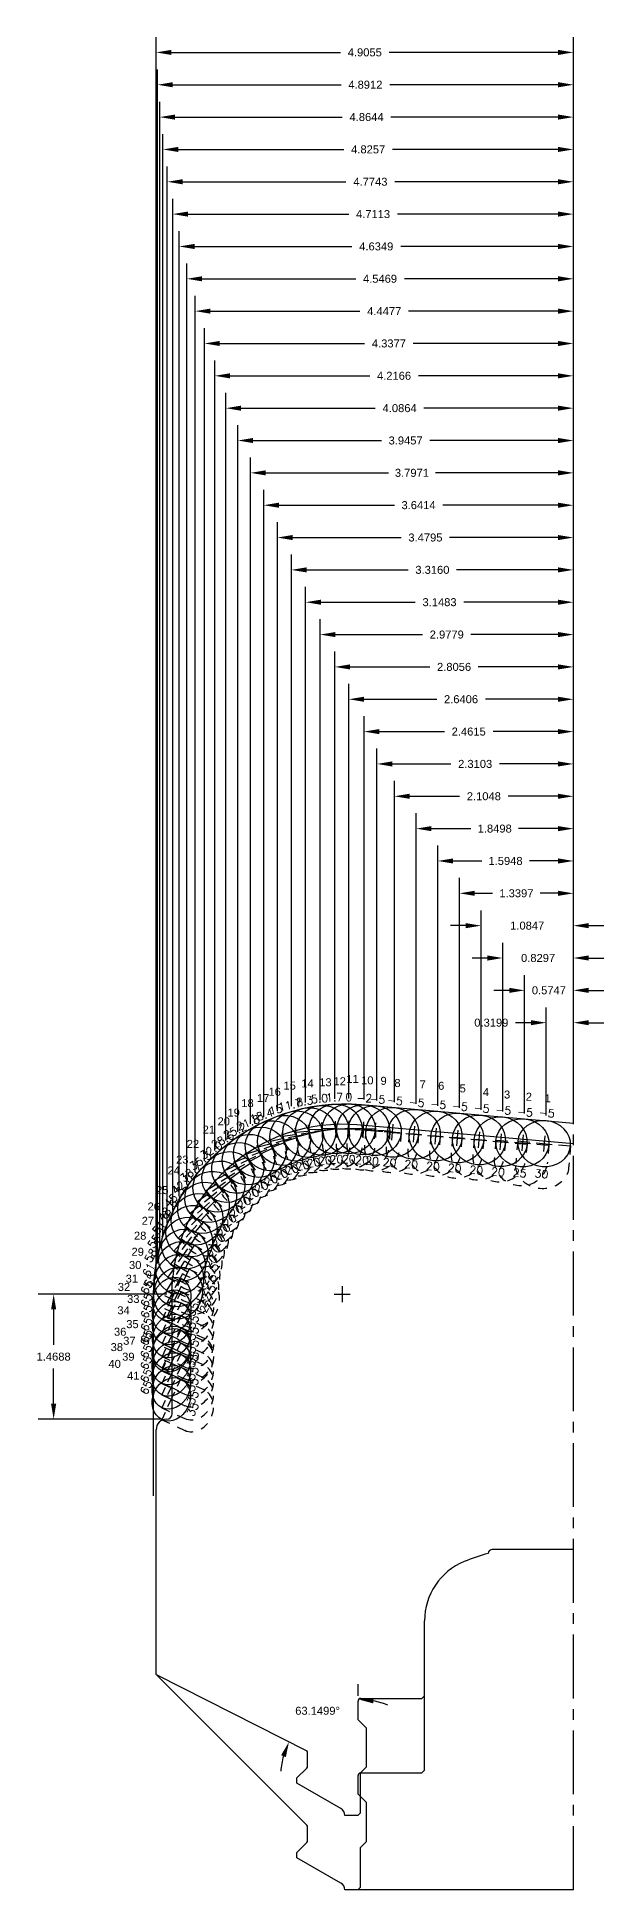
# Model space of a CAD drawing. Header units: inches. Extents: x 113.3 to 164.8, y -27 to 25.4.
# Drawn here: x 113.45 to 120.12, y 3.67 to 25.44 of the extents above; entities that cross this region are included whole.
import ezdxf
from ezdxf.enums import TextEntityAlignment as Align

# ---------------------------------------------------------------- set-up
doc = ezdxf.new("R2010")
doc.units = ezdxf.units.IN
doc.header["$MEASUREMENT"] = 0
doc.header["$PDMODE"] = 35
doc.linetypes.add('CENTER2', pattern=[1.125, 0.75, -0.125, 0.125, -0.125])
doc.linetypes.add('HIDDEN2', pattern=[0.1875, 0.125, -0.0625])
doc.layers.get('Defpoints').update_dxf_attribs({"color": 10})
for name, color, linetype, true_color in [('Blade_1', 30, 'Continuous', 0xff7f00), ('Blade_2', 7, 'Continuous', 0xcccc00), ('Blade_3', 7, 'Continuous', 0x00cc00), ('Blade_4', 7, 'Continuous', 0x00cccc), ('Blade_5', 7, 'Continuous', 0x0066cc)]:
    doc.layers.add(name, color=color, linetype=linetype, true_color=true_color)
doc.layers.add('CLine', color=5, linetype='CENTER2')
doc.styles.add('RomanS', font='romans')
doc.styles.get("Standard").update_dxf_attribs({"font": 'arial.ttf'})
doc.dimstyles.get("Standard").update_dxf_attribs({"dimtxt": 0.09375, "dimasz": 0.18, "dimexe": 0.18, "dimexo": 0.0625, "dimgap": 0.09, "dimtad": 0, "dimtih": 1, "dimtoh": 1, "dimdec": 4, "dimzin": 0, "dimdsep": 46, "dimtxsty": 'Standard', "dimcen": 0.09, "dimadec": 4, "dimazin": 0, "dimtfac": 1, "dimtdec": 4, "dimtofl": 0, "dimtmove": 0, "dimatfit": 3, "dimfxl": 1, "dimtolj": 1, "dimtzin": 0, "dimarcsym": 0})

# ---------------------------------------------------------------- blocks, each defined once
blk = doc.blocks.new('CMark')
at = {"layer": 'CLine'}
for p, q in [((-0.094, 0), (0.094, 0)), ((0, 0.094), (0, -0.094))]:
    blk.add_line(p, q, dxfattribs=at)
blk = doc.blocks.new('1613@20')
for p, q in [((-0.17, 0), (-0.312, 0)), ((0.171, 0), (0.312, 0))]:
    blk.add_line(p, q)
at = {"color": 8, "linetype": 'HIDDEN2', "ltscale": 0.5}
blk.add_line((-0.312, 0), (-0.312, -0.178), dxfattribs=at)
at = {"color": 8, "linetype": 'HIDDEN2', "ltscale": 0.5, "flags": 128}
blk.add_lwpolyline([(0.312, 0), (0.312, -0.178)], dxfattribs=at)
blk.add_ellipse((0, 0), major_axis=(-0.312, 0), ratio=0.939693, start_param=-3.141592653589793, end_param=3.141592653589793)
at = {"color": 8, "linetype": 'HIDDEN2', "ltscale": 0.5}
blk.add_ellipse((0, -0.178), major_axis=(-0.312, 0), ratio=0.939693, start_param=0, end_param=3.141593, dxfattribs=at)
blk.add_blockref('CMark', (0, 0))
at = {"style": 'RomanS'}
blk.add_text('20', height=0.094, dxfattribs=at).set_placement((0, -0.356), align=Align.MIDDLE_CENTER)
blk.add_attdef('ANG', text='', height=0.094, dxfattribs=at).set_placement((0, 0.298), align=Align.BOTTOM_CENTER)
blk = doc.blocks.new('1613@30')
for p, q in [((-0.17, 0), (-0.312, 0)), ((0.171, 0), (0.312, 0))]:
    blk.add_line(p, q)
at = {"color": 8, "linetype": 'HIDDEN2', "ltscale": 0.5}
blk.add_line((-0.312, 0), (-0.312, -0.26), dxfattribs=at)
at = {"color": 8, "linetype": 'HIDDEN2', "ltscale": 0.5, "flags": 128}
blk.add_lwpolyline([(0.312, 0), (0.312, -0.26)], dxfattribs=at)
at = {"extrusion": (0, 0, -1)}
blk.add_ellipse((0, 0), major_axis=(-0.312, 0), ratio=0.866025, start_param=-3.141592653589793, end_param=3.141592653589793, dxfattribs=at)
at = {"color": 8, "linetype": 'HIDDEN2', "ltscale": 0.5, "extrusion": (0, 0, -1)}
blk.add_ellipse((0, -0.26), major_axis=(-0.312, 0), ratio=0.866025, start_param=3.068877, end_param=6.355901, dxfattribs=at)
blk.add_blockref('CMark', (0, 0))
at = {"style": 'RomanS'}
blk.add_text('30', height=0.094, dxfattribs=at).set_placement((0, -0.356), align=Align.MIDDLE_CENTER)
blk.add_attdef('ANG', text='', height=0.094, dxfattribs=at).set_placement((0, 0.287), align=Align.BOTTOM_CENTER)
blk = doc.blocks.new('1613@25')
for p, q in [((-0.17, 0), (-0.312, 0)), ((0.171, 0), (0.312, 0))]:
    blk.add_line(p, q)
at = {"color": 8, "linetype": 'HIDDEN2', "ltscale": 0.5}
blk.add_line((-0.312, 0), (-0.312, -0.22), dxfattribs=at)
at = {"color": 8, "linetype": 'HIDDEN2', "ltscale": 0.5, "flags": 128}
blk.add_lwpolyline([(0.312, 0), (0.312, -0.22)], dxfattribs=at)
blk.add_ellipse((0, 0), major_axis=(-0.312, 0), ratio=0.906308, start_param=-3.141592653589793, end_param=3.141592653589793)
at = {"color": 8, "linetype": 'HIDDEN2', "ltscale": 0.5}
blk.add_ellipse((0, -0.22), major_axis=(-0.312, 0), ratio=0.906308, start_param=0, end_param=3.141593, dxfattribs=at)
blk.add_blockref('CMark', (0, 0))
at = {"style": 'RomanS'}
blk.add_text('25', height=0.094, dxfattribs=at).set_placement((0, -0.356), align=Align.MIDDLE_CENTER)
blk.add_attdef('ANG', text='', height=0.094, dxfattribs=at).set_placement((0, 0.287), align=Align.BOTTOM_CENTER)
blk = doc.blocks.new('1313@35')
for p, q in [((-0.17, 0), (-0.265, 0)), ((0.171, 0), (0.264, 0))]:
    blk.add_line(p, q)
at = {"color": 8, "linetype": 'HIDDEN2', "ltscale": 0.5}
blk.add_line((-0.265, 0), (-0.265, -0.298), dxfattribs=at)
at = {"color": 8, "linetype": 'HIDDEN2', "ltscale": 0.5, "flags": 128}
blk.add_lwpolyline([(0.264, 0), (0.264, -0.298)], dxfattribs=at)
blk.add_ellipse((0, 0), major_axis=(0.264, 0), ratio=0.819152)
at = {"color": 8, "linetype": 'HIDDEN2', "ltscale": 0.5}
blk.add_ellipse((0, -0.298), major_axis=(0.264, 0), ratio=0.819152, start_param=3.141593, end_param=6.283185, dxfattribs=at)
blk.add_blockref('CMark', (0, 0))
at = {"style": 'RomanS'}
blk.add_text('35', height=0.094, dxfattribs=at).set_placement((0, -0.279), align=Align.MIDDLE_CENTER)
blk.add_attdef('ANG', text='', height=0.094, dxfattribs=at).set_placement((0, 0.251), align=Align.BOTTOM_CENTER)
blk = doc.blocks.new('1613@22.5')
for p, q in [((-0.17, 0), (-0.312, 0)), ((0.171, 0), (0.312, 0))]:
    blk.add_line(p, q)
at = {"color": 8, "linetype": 'HIDDEN2', "ltscale": 0.5}
blk.add_line((-0.312, 0), (-0.312, -0.178), dxfattribs=at)
at = {"color": 8, "linetype": 'HIDDEN2', "ltscale": 0.5, "flags": 128}
blk.add_lwpolyline([(0.312, 0), (0.312, -0.178)], dxfattribs=at)
at = {"extrusion": (0, 0, -1)}
blk.add_ellipse((0, 0), major_axis=(-0.312, 0), ratio=0.92388, start_param=-3.141592653589793, end_param=3.141592653589793, dxfattribs=at)
at = {"color": 8, "linetype": 'HIDDEN2', "ltscale": 0.5}
blk.add_ellipse((0, -0.199), major_axis=(0.312, 0), ratio=0.92388, start_param=3.141593, end_param=6.283185, dxfattribs=at)
blk.add_blockref('CMark', (0, 0))
at = {"style": 'RomanS'}
blk.add_text('22.5', height=0.094, dxfattribs=at).set_placement((0, -0.377), align=Align.MIDDLE_CENTER)
blk.add_attdef('ANG', text='', height=0.094, dxfattribs=at).set_placement((0, 0.298), align=Align.BOTTOM_CENTER)
blk = doc.blocks.new('*D182')
at = {"color": 0, "lineweight": -2, "transparency": 16777216}
for p, q in [((119.438, 12.767), (119.438, 14.036)), ((119.758, 12.662), (119.758, 14.036)), ((119.258, 13.856), (119.078, 13.856)), ((119.938, 13.856), (120.118, 13.856))]:
    blk.add_line(p, q, dxfattribs=at)
at = {"color": 0, "transparency": 16777216}
for points in [[(119.258, 13.886), (119.258, 13.826), (119.438, 13.856)], [(119.938, 13.886), (119.938, 13.826), (119.758, 13.856)]]:
    blk.add_solid(points, dxfattribs=at)
at = {"layer": 'Defpoints', "color": 0, "transparency": 16777216}
for p in [(119.438, 13.856), (119.438, 12.705), (119.758, 12.599)]:
    blk.add_point(p, dxfattribs=at)
at = {"color": 0, "transparency": 16777216, "insert": (118.793, 13.856), "char_height": 0.0938, "attachment_point": 5}
blk.add_mtext('\\A1;0.3199', dxfattribs=at)
blk = doc.blocks.new('*D183')
at = {"color": 0, "lineweight": -2, "transparency": 16777216}
for p, q in [((119.183, 12.789), (119.183, 14.416)), ((119.758, 12.662), (119.758, 14.416)), ((119.003, 14.236), (118.823, 14.236)), ((119.938, 14.236), (120.118, 14.236))]:
    blk.add_line(p, q, dxfattribs=at)
at = {"color": 0, "transparency": 16777216}
for points in [[(119.003, 14.266), (119.003, 14.206), (119.183, 14.236)], [(119.938, 14.266), (119.938, 14.206), (119.758, 14.236)]]:
    blk.add_solid(points, dxfattribs=at)
at = {"layer": 'Defpoints', "color": 0, "transparency": 16777216}
for p in [(119.183, 14.236), (119.183, 12.727), (119.758, 12.599)]:
    blk.add_point(p, dxfattribs=at)
at = {"color": 0, "transparency": 16777216, "insert": (119.47, 14.236), "char_height": 0.0938, "attachment_point": 5}
blk.add_mtext('\\A1;0.5747', dxfattribs=at)
blk = doc.blocks.new('*D184')
at = {"color": 0, "lineweight": -2, "transparency": 16777216}
for p, q in [((118.748, 14.616), (118.568, 14.616)), ((118.928, 12.812), (118.928, 14.796)), ((119.758, 12.662), (119.758, 14.796)), ((119.938, 14.616), (120.118, 14.616))]:
    blk.add_line(p, q, dxfattribs=at)
at = {"color": 0, "transparency": 16777216}
for points in [[(118.748, 14.646), (118.748, 14.586), (118.928, 14.616)], [(119.938, 14.646), (119.938, 14.586), (119.758, 14.616)]]:
    blk.add_solid(points, dxfattribs=at)
at = {"layer": 'Defpoints', "color": 0, "transparency": 16777216}
for p in [(118.928, 14.616), (118.928, 12.749), (119.758, 12.599)]:
    blk.add_point(p, dxfattribs=at)
at = {"color": 0, "transparency": 16777216, "insert": (119.343, 14.616), "char_height": 0.0938, "attachment_point": 5}
blk.add_mtext('\\A1;0.8297', dxfattribs=at)
blk = doc.blocks.new('*D185')
at = {"color": 0, "lineweight": -2, "transparency": 16777216}
for p, q in [((118.673, 12.834), (118.673, 15.176)), ((119.758, 12.662), (119.758, 15.176)), ((118.493, 14.996), (118.313, 14.996)), ((119.938, 14.996), (120.118, 14.996))]:
    blk.add_line(p, q, dxfattribs=at)
at = {"color": 0, "transparency": 16777216}
for points in [[(118.493, 15.026), (118.493, 14.966), (118.673, 14.996)], [(119.938, 15.026), (119.938, 14.966), (119.758, 14.996)]]:
    blk.add_solid(points, dxfattribs=at)
at = {"layer": 'Defpoints', "color": 0, "transparency": 16777216}
for p in [(118.673, 14.996), (118.673, 12.771), (119.758, 12.599)]:
    blk.add_point(p, dxfattribs=at)
at = {"color": 0, "transparency": 16777216, "insert": (119.215, 14.996), "char_height": 0.0938, "attachment_point": 5}
blk.add_mtext('\\A1;1.0847', dxfattribs=at)
blk = doc.blocks.new('*D186')
at = {"color": 0, "lineweight": -2, "transparency": 16777216}
for p, q in [((118.418, 12.856), (118.418, 15.556)), ((119.758, 12.662), (119.758, 15.556)), ((118.598, 15.376), (118.808, 15.376)), ((119.578, 15.376), (119.368, 15.376))]:
    blk.add_line(p, q, dxfattribs=at)
at = {"color": 0, "transparency": 16777216}
for points in [[(118.598, 15.406), (118.598, 15.346), (118.418, 15.376)], [(119.578, 15.406), (119.578, 15.346), (119.758, 15.376)]]:
    blk.add_solid(points, dxfattribs=at)
at = {"layer": 'Defpoints', "color": 0, "transparency": 16777216}
for p in [(118.418, 15.376), (118.418, 12.794), (119.758, 12.599)]:
    blk.add_point(p, dxfattribs=at)
at = {"color": 0, "transparency": 16777216, "insert": (119.088, 15.376), "char_height": 0.0938, "attachment_point": 5}
blk.add_mtext('\\A1;1.3397', dxfattribs=at)
blk = doc.blocks.new('*D187')
at = {"color": 0, "lineweight": -2, "transparency": 16777216}
for p, q in [((118.163, 12.879), (118.163, 15.936)), ((119.758, 12.662), (119.758, 15.936)), ((118.343, 15.756), (118.68, 15.756)), ((119.578, 15.756), (119.241, 15.756))]:
    blk.add_line(p, q, dxfattribs=at)
at = {"color": 0, "transparency": 16777216}
for points in [[(118.343, 15.786), (118.343, 15.726), (118.163, 15.756)], [(119.578, 15.786), (119.578, 15.726), (119.758, 15.756)]]:
    blk.add_solid(points, dxfattribs=at)
at = {"layer": 'Defpoints', "color": 0, "transparency": 16777216}
for p in [(118.163, 15.756), (118.163, 12.816), (119.758, 12.599)]:
    blk.add_point(p, dxfattribs=at)
at = {"color": 0, "transparency": 16777216, "insert": (118.96, 15.756), "char_height": 0.0938, "attachment_point": 5}
blk.add_mtext('\\A1;1.5948', dxfattribs=at)
blk = doc.blocks.new('*D188')
at = {"color": 0, "lineweight": -2, "transparency": 16777216}
for p, q in [((117.908, 12.901), (117.908, 16.316)), ((118.088, 16.136), (118.553, 16.136)), ((119.578, 16.136), (119.113, 16.136)), ((119.758, 12.662), (119.758, 16.316))]:
    blk.add_line(p, q, dxfattribs=at)
at = {"color": 0, "transparency": 16777216}
for points in [[(118.088, 16.166), (118.088, 16.106), (117.908, 16.136)], [(119.578, 16.166), (119.578, 16.106), (119.758, 16.136)]]:
    blk.add_solid(points, dxfattribs=at)
at = {"layer": 'Defpoints', "color": 0, "transparency": 16777216}
for p in [(117.908, 16.136), (117.908, 12.838), (119.758, 12.599)]:
    blk.add_point(p, dxfattribs=at)
at = {"color": 0, "transparency": 16777216, "insert": (118.833, 16.136), "char_height": 0.0938, "attachment_point": 5}
blk.add_mtext('\\A1;1.8498', dxfattribs=at)
blk = doc.blocks.new('*D189')
at = {"color": 0, "lineweight": -2, "transparency": 16777216}
for p, q in [((117.653, 12.923), (117.653, 16.696)), ((119.758, 12.662), (119.758, 16.696)), ((117.833, 16.516), (118.42, 16.516)), ((119.578, 16.516), (118.991, 16.516))]:
    blk.add_line(p, q, dxfattribs=at)
at = {"color": 0, "transparency": 16777216}
for points in [[(117.833, 16.546), (117.833, 16.486), (117.653, 16.516)], [(119.578, 16.546), (119.578, 16.486), (119.758, 16.516)]]:
    blk.add_solid(points, dxfattribs=at)
at = {"layer": 'Defpoints', "color": 0, "transparency": 16777216}
for p in [(117.653, 16.516), (117.653, 12.861), (119.758, 12.599)]:
    blk.add_point(p, dxfattribs=at)
at = {"color": 0, "transparency": 16777216, "insert": (118.705, 16.516), "char_height": 0.0938, "attachment_point": 5}
blk.add_mtext('\\A1;2.1048', dxfattribs=at)
blk = doc.blocks.new('*D190')
at = {"color": 0, "lineweight": -2, "transparency": 16777216}
for p, q in [((117.447, 12.941), (117.447, 17.076)), ((119.758, 12.662), (119.758, 17.076)), ((117.627, 16.896), (118.317, 16.896)), ((119.578, 16.896), (118.888, 16.896))]:
    blk.add_line(p, q, dxfattribs=at)
at = {"color": 0, "transparency": 16777216}
for points in [[(117.627, 16.926), (117.627, 16.866), (117.447, 16.896)], [(119.578, 16.926), (119.578, 16.866), (119.758, 16.896)]]:
    blk.add_solid(points, dxfattribs=at)
at = {"layer": 'Defpoints', "color": 0, "transparency": 16777216}
for p in [(117.447, 16.896), (117.447, 12.879), (119.758, 12.599)]:
    blk.add_point(p, dxfattribs=at)
at = {"color": 0, "transparency": 16777216, "insert": (118.603, 16.896), "char_height": 0.0938, "attachment_point": 5}
blk.add_mtext('\\A1;2.3103', dxfattribs=at)
blk = doc.blocks.new('*D191')
at = {"color": 0, "lineweight": -2, "transparency": 16777216}
for p, q in [((117.296, 12.954), (117.296, 17.456)), ((119.758, 12.662), (119.758, 17.456)), ((117.476, 17.276), (118.241, 17.276)), ((119.578, 17.276), (118.813, 17.276))]:
    blk.add_line(p, q, dxfattribs=at)
at = {"color": 0, "transparency": 16777216}
for points in [[(117.476, 17.306), (117.476, 17.246), (117.296, 17.276)], [(119.578, 17.306), (119.578, 17.246), (119.758, 17.276)]]:
    blk.add_solid(points, dxfattribs=at)
at = {"layer": 'Defpoints', "color": 0, "transparency": 16777216}
for p in [(117.296, 17.276), (117.296, 12.892), (119.758, 12.599)]:
    blk.add_point(p, dxfattribs=at)
at = {"color": 0, "transparency": 16777216, "insert": (118.527, 17.276), "char_height": 0.0938, "attachment_point": 5}
blk.add_mtext('\\A1;2.4615', dxfattribs=at)
blk = doc.blocks.new('*D192')
at = {"color": 0, "lineweight": -2, "transparency": 16777216}
for p, q in [((117.117, 12.965), (117.117, 17.836)), ((117.297, 17.656), (118.152, 17.656)), ((119.578, 17.656), (118.723, 17.656)), ((119.758, 12.662), (119.758, 17.836))]:
    blk.add_line(p, q, dxfattribs=at)
at = {"color": 0, "transparency": 16777216}
for points in [[(117.297, 17.686), (117.297, 17.626), (117.117, 17.656)], [(119.578, 17.686), (119.578, 17.626), (119.758, 17.656)]]:
    blk.add_solid(points, dxfattribs=at)
at = {"layer": 'Defpoints', "color": 0, "transparency": 16777216}
for p in [(117.117, 17.656), (117.117, 12.903), (119.758, 12.599)]:
    blk.add_point(p, dxfattribs=at)
at = {"color": 0, "transparency": 16777216, "insert": (118.437, 17.656), "char_height": 0.0938, "attachment_point": 5}
blk.add_mtext('\\A1;2.6406', dxfattribs=at)
blk = doc.blocks.new('*D193')
at = {"color": 0, "lineweight": -2, "transparency": 16777216}
for p, q in [((116.952, 12.962), (116.952, 18.216)), ((119.758, 12.662), (119.758, 18.216)), ((117.132, 18.036), (118.07, 18.036)), ((119.578, 18.036), (118.64, 18.036))]:
    blk.add_line(p, q, dxfattribs=at)
at = {"color": 0, "transparency": 16777216}
for points in [[(117.132, 18.066), (117.132, 18.006), (116.952, 18.036)], [(119.578, 18.066), (119.578, 18.006), (119.758, 18.036)]]:
    blk.add_solid(points, dxfattribs=at)
at = {"layer": 'Defpoints', "color": 0, "transparency": 16777216}
for p in [(116.952, 18.036), (116.952, 12.9), (119.758, 12.599)]:
    blk.add_point(p, dxfattribs=at)
at = {"color": 0, "transparency": 16777216, "insert": (118.355, 18.036), "char_height": 0.0938, "attachment_point": 5}
blk.add_mtext('\\A1;2.8056', dxfattribs=at)
blk = doc.blocks.new('*D194')
at = {"color": 0, "lineweight": -2, "transparency": 16777216}
for p, q in [((116.78, 12.946), (116.78, 18.596)), ((119.758, 12.662), (119.758, 18.596)), ((116.96, 18.416), (117.983, 18.416)), ((119.578, 18.416), (118.554, 18.416))]:
    blk.add_line(p, q, dxfattribs=at)
at = {"color": 0, "transparency": 16777216}
for points in [[(116.96, 18.446), (116.96, 18.386), (116.78, 18.416)], [(119.578, 18.446), (119.578, 18.386), (119.758, 18.416)]]:
    blk.add_solid(points, dxfattribs=at)
at = {"layer": 'Defpoints', "color": 0, "transparency": 16777216}
for p in [(116.78, 18.416), (116.78, 12.884), (119.758, 12.599)]:
    blk.add_point(p, dxfattribs=at)
at = {"color": 0, "transparency": 16777216, "insert": (118.269, 18.416), "char_height": 0.0938, "attachment_point": 5}
blk.add_mtext('\\A1;2.9779', dxfattribs=at)
blk = doc.blocks.new('*D195')
at = {"color": 0, "lineweight": -2, "transparency": 16777216}
for p, q in [((116.609, 12.917), (116.609, 18.976)), ((119.758, 12.662), (119.758, 18.976)), ((116.789, 18.796), (117.899, 18.796)), ((119.578, 18.796), (118.468, 18.796))]:
    blk.add_line(p, q, dxfattribs=at)
at = {"color": 0, "transparency": 16777216}
for points in [[(116.789, 18.826), (116.789, 18.766), (116.609, 18.796)], [(119.578, 18.826), (119.578, 18.766), (119.758, 18.796)]]:
    blk.add_solid(points, dxfattribs=at)
at = {"layer": 'Defpoints', "color": 0, "transparency": 16777216}
for p in [(116.609, 18.796), (116.609, 12.855), (119.758, 12.599)]:
    blk.add_point(p, dxfattribs=at)
at = {"color": 0, "transparency": 16777216, "insert": (118.184, 18.796), "char_height": 0.0938, "attachment_point": 5}
blk.add_mtext('\\A1;3.1483', dxfattribs=at)
blk = doc.blocks.new('*D196')
at = {"color": 0, "lineweight": -2, "transparency": 16777216}
for p, q in [((116.442, 12.875), (116.442, 19.356)), ((116.622, 19.176), (117.815, 19.176)), ((119.578, 19.176), (118.384, 19.176)), ((119.758, 12.662), (119.758, 19.356))]:
    blk.add_line(p, q, dxfattribs=at)
at = {"color": 0, "transparency": 16777216}
for points in [[(116.622, 19.206), (116.622, 19.146), (116.442, 19.176)], [(119.578, 19.206), (119.578, 19.146), (119.758, 19.176)]]:
    blk.add_solid(points, dxfattribs=at)
at = {"layer": 'Defpoints', "color": 0, "transparency": 16777216}
for p in [(116.442, 19.176), (116.442, 12.812), (119.758, 12.599)]:
    blk.add_point(p, dxfattribs=at)
at = {"color": 0, "transparency": 16777216, "insert": (118.1, 19.176), "char_height": 0.0938, "attachment_point": 5}
blk.add_mtext('\\A1;3.3160', dxfattribs=at)
blk = doc.blocks.new('*D197')
at = {"color": 0, "lineweight": -2, "transparency": 16777216}
for p, q in [((116.278, 12.82), (116.278, 19.736)), ((119.758, 12.662), (119.758, 19.736)), ((116.458, 19.556), (117.733, 19.556)), ((119.578, 19.556), (118.303, 19.556))]:
    blk.add_line(p, q, dxfattribs=at)
at = {"color": 0, "transparency": 16777216}
for points in [[(116.458, 19.586), (116.458, 19.526), (116.278, 19.556)], [(119.578, 19.586), (119.578, 19.526), (119.758, 19.556)]]:
    blk.add_solid(points, dxfattribs=at)
at = {"layer": 'Defpoints', "color": 0, "transparency": 16777216}
for p in [(116.278, 19.556), (116.278, 12.757), (119.758, 12.599)]:
    blk.add_point(p, dxfattribs=at)
at = {"color": 0, "transparency": 16777216, "insert": (118.018, 19.556), "char_height": 0.0938, "attachment_point": 5}
blk.add_mtext('\\A1;3.4795', dxfattribs=at)
blk = doc.blocks.new('*D198')
at = {"color": 0, "lineweight": -2, "transparency": 16777216}
for p, q in [((116.116, 12.751), (116.116, 20.116)), ((119.758, 12.662), (119.758, 20.116)), ((116.296, 19.936), (117.653, 19.936)), ((119.578, 19.936), (118.221, 19.936))]:
    blk.add_line(p, q, dxfattribs=at)
at = {"color": 0, "transparency": 16777216}
for points in [[(116.296, 19.966), (116.296, 19.906), (116.116, 19.936)], [(119.578, 19.966), (119.578, 19.906), (119.758, 19.936)]]:
    blk.add_solid(points, dxfattribs=at)
at = {"layer": 'Defpoints', "color": 0, "transparency": 16777216}
for p in [(116.116, 19.936), (116.116, 12.688), (119.758, 12.599)]:
    blk.add_point(p, dxfattribs=at)
at = {"color": 0, "transparency": 16777216, "insert": (117.937, 19.936), "char_height": 0.0938, "attachment_point": 5}
blk.add_mtext('\\A1;3.6414', dxfattribs=at)
blk = doc.blocks.new('*D199')
at = {"color": 0, "lineweight": -2, "transparency": 16777216}
for p, q in [((115.961, 12.669), (115.961, 20.496)), ((119.758, 12.662), (119.758, 20.496)), ((116.141, 20.316), (117.584, 20.316)), ((119.578, 20.316), (118.135, 20.316))]:
    blk.add_line(p, q, dxfattribs=at)
at = {"color": 0, "transparency": 16777216}
for points in [[(116.141, 20.346), (116.141, 20.286), (115.961, 20.316)], [(119.578, 20.346), (119.578, 20.286), (119.758, 20.316)]]:
    blk.add_solid(points, dxfattribs=at)
at = {"layer": 'Defpoints', "color": 0, "transparency": 16777216}
for p in [(115.961, 20.316), (115.961, 12.606), (119.758, 12.599)]:
    blk.add_point(p, dxfattribs=at)
at = {"color": 0, "transparency": 16777216, "insert": (117.859, 20.316), "char_height": 0.0938, "attachment_point": 5}
blk.add_mtext('\\A1;3.7971', dxfattribs=at)
blk = doc.blocks.new('*D200')
at = {"color": 0, "lineweight": -2, "transparency": 16777216}
for p, q in [((115.812, 12.575), (115.812, 20.876)), ((115.992, 20.696), (117.5, 20.696)), ((119.578, 20.696), (118.069, 20.696)), ((119.758, 12.662), (119.758, 20.876))]:
    blk.add_line(p, q, dxfattribs=at)
at = {"color": 0, "transparency": 16777216}
for points in [[(115.992, 20.726), (115.992, 20.666), (115.812, 20.696)], [(119.578, 20.726), (119.578, 20.666), (119.758, 20.696)]]:
    blk.add_solid(points, dxfattribs=at)
at = {"layer": 'Defpoints', "color": 0, "transparency": 16777216}
for p in [(115.812, 20.696), (115.812, 12.513), (119.758, 12.599)]:
    blk.add_point(p, dxfattribs=at)
at = {"color": 0, "transparency": 16777216, "insert": (117.785, 20.696), "char_height": 0.0938, "attachment_point": 5}
blk.add_mtext('\\A1;3.9457', dxfattribs=at)
blk = doc.blocks.new('*D201')
at = {"color": 0, "lineweight": -2, "transparency": 16777216}
for p, q in [((115.671, 12.471), (115.671, 21.256)), ((119.758, 12.662), (119.758, 21.256)), ((115.851, 21.076), (117.428, 21.076)), ((119.578, 21.076), (118.001, 21.076))]:
    blk.add_line(p, q, dxfattribs=at)
at = {"color": 0, "transparency": 16777216}
for points in [[(115.851, 21.106), (115.851, 21.046), (115.671, 21.076)], [(119.578, 21.106), (119.578, 21.046), (119.758, 21.076)]]:
    blk.add_solid(points, dxfattribs=at)
at = {"layer": 'Defpoints', "color": 0, "transparency": 16777216}
for p in [(115.671, 21.076), (119.758, 12.599), (115.671, 12.408)]:
    blk.add_point(p, dxfattribs=at)
at = {"color": 0, "transparency": 16777216, "insert": (117.715, 21.076), "char_height": 0.0938, "attachment_point": 5}
blk.add_mtext('\\A1;4.0864', dxfattribs=at)
blk = doc.blocks.new('*D202')
at = {"color": 0, "lineweight": -2, "transparency": 16777216}
for p, q in [((115.541, 12.354), (115.541, 21.636)), ((119.758, 12.662), (119.758, 21.636)), ((115.721, 21.456), (117.363, 21.456)), ((119.578, 21.456), (117.936, 21.456))]:
    blk.add_line(p, q, dxfattribs=at)
at = {"color": 0, "transparency": 16777216}
for points in [[(115.721, 21.486), (115.721, 21.426), (115.541, 21.456)], [(119.578, 21.486), (119.578, 21.426), (119.758, 21.456)]]:
    blk.add_solid(points, dxfattribs=at)
at = {"layer": 'Defpoints', "color": 0, "transparency": 16777216}
for p in [(115.541, 21.456), (119.758, 12.599), (115.541, 12.291)]:
    blk.add_point(p, dxfattribs=at)
at = {"color": 0, "transparency": 16777216, "insert": (117.649, 21.456), "char_height": 0.0938, "attachment_point": 5}
blk.add_mtext('\\A1;4.2166', dxfattribs=at)
blk = doc.blocks.new('*D203')
at = {"color": 0, "lineweight": -2, "transparency": 16777216}
for p, q in [((115.42, 12.233), (115.42, 22.016)), ((119.758, 12.662), (119.758, 22.016)), ((115.6, 21.836), (117.302, 21.836)), ((119.578, 21.836), (117.875, 21.836))]:
    blk.add_line(p, q, dxfattribs=at)
at = {"color": 0, "transparency": 16777216}
for points in [[(115.6, 21.866), (115.6, 21.806), (115.42, 21.836)], [(119.578, 21.866), (119.578, 21.806), (119.758, 21.836)]]:
    blk.add_solid(points, dxfattribs=at)
at = {"layer": 'Defpoints', "color": 0, "transparency": 16777216}
for p in [(115.42, 21.836), (119.758, 12.599), (115.42, 12.17)]:
    blk.add_point(p, dxfattribs=at)
at = {"color": 0, "transparency": 16777216, "insert": (117.589, 21.836), "char_height": 0.0938, "attachment_point": 5}
blk.add_mtext('\\A1;4.3377', dxfattribs=at)
blk = doc.blocks.new('*D204')
at = {"color": 0, "lineweight": -2, "transparency": 16777216}
for p, q in [((115.31, 12.101), (115.31, 22.396)), ((115.49, 22.216), (117.247, 22.216)), ((119.578, 22.216), (117.82, 22.216)), ((119.758, 12.662), (119.758, 22.396))]:
    blk.add_line(p, q, dxfattribs=at)
at = {"color": 0, "transparency": 16777216}
for points in [[(115.49, 22.246), (115.49, 22.186), (115.31, 22.216)], [(119.578, 22.246), (119.578, 22.186), (119.758, 22.216)]]:
    blk.add_solid(points, dxfattribs=at)
at = {"layer": 'Defpoints', "color": 0, "transparency": 16777216}
for p in [(115.31, 22.216), (119.758, 12.599), (115.31, 12.039)]:
    blk.add_point(p, dxfattribs=at)
at = {"color": 0, "transparency": 16777216, "insert": (117.534, 22.216), "char_height": 0.0938, "attachment_point": 5}
blk.add_mtext('\\A1;4.4477', dxfattribs=at)
blk = doc.blocks.new('*D205')
at = {"color": 0, "lineweight": -2, "transparency": 16777216}
for p, q in [((115.211, 11.962), (115.211, 22.776)), ((119.758, 12.662), (119.758, 22.776)), ((115.391, 22.596), (117.198, 22.596)), ((119.578, 22.596), (117.771, 22.596))]:
    blk.add_line(p, q, dxfattribs=at)
at = {"color": 0, "transparency": 16777216}
for points in [[(115.391, 22.626), (115.391, 22.566), (115.211, 22.596)], [(119.578, 22.626), (119.578, 22.566), (119.758, 22.596)]]:
    blk.add_solid(points, dxfattribs=at)
at = {"layer": 'Defpoints', "color": 0, "transparency": 16777216}
for p in [(115.211, 22.596), (119.758, 12.599), (115.211, 11.899)]:
    blk.add_point(p, dxfattribs=at)
at = {"color": 0, "transparency": 16777216, "insert": (117.484, 22.596), "char_height": 0.0938, "attachment_point": 5}
blk.add_mtext('\\A1;4.5469', dxfattribs=at)
blk = doc.blocks.new('*D206')
at = {"color": 0, "lineweight": -2, "transparency": 16777216}
for p, q in [((115.123, 11.816), (115.123, 23.156)), ((119.758, 12.662), (119.758, 23.156)), ((115.303, 22.976), (117.154, 22.976)), ((119.578, 22.976), (117.727, 22.976))]:
    blk.add_line(p, q, dxfattribs=at)
at = {"color": 0, "transparency": 16777216}
for points in [[(115.303, 23.006), (115.303, 22.946), (115.123, 22.976)], [(119.578, 23.006), (119.578, 22.946), (119.758, 22.976)]]:
    blk.add_solid(points, dxfattribs=at)
at = {"layer": 'Defpoints', "color": 0, "transparency": 16777216}
for p in [(115.123, 22.976), (119.758, 12.599), (115.123, 11.753)]:
    blk.add_point(p, dxfattribs=at)
at = {"color": 0, "transparency": 16777216, "insert": (117.44, 22.976), "char_height": 0.0938, "attachment_point": 5}
blk.add_mtext('\\A1;4.6349', dxfattribs=at)
blk = doc.blocks.new('*D207')
at = {"color": 0, "lineweight": -2, "transparency": 16777216}
for p, q in [((115.046, 11.663), (115.046, 23.536)), ((119.758, 12.662), (119.758, 23.536)), ((115.226, 23.356), (117.116, 23.356)), ((119.578, 23.356), (117.689, 23.356))]:
    blk.add_line(p, q, dxfattribs=at)
at = {"color": 0, "transparency": 16777216}
for points in [[(115.226, 23.386), (115.226, 23.326), (115.046, 23.356)], [(119.578, 23.386), (119.578, 23.326), (119.758, 23.356)]]:
    blk.add_solid(points, dxfattribs=at)
at = {"layer": 'Defpoints', "color": 0, "transparency": 16777216}
for p in [(115.046, 23.356), (119.758, 12.599), (115.046, 11.601)]:
    blk.add_point(p, dxfattribs=at)
at = {"color": 0, "transparency": 16777216, "insert": (117.402, 23.356), "char_height": 0.0938, "attachment_point": 5}
blk.add_mtext('\\A1;4.7113', dxfattribs=at)
blk = doc.blocks.new('*D208')
at = {"color": 0, "lineweight": -2, "transparency": 16777216}
for p, q in [((114.983, 11.51), (114.983, 23.916)), ((115.163, 23.736), (117.084, 23.736)), ((119.578, 23.736), (117.657, 23.736)), ((119.758, 12.662), (119.758, 23.916))]:
    blk.add_line(p, q, dxfattribs=at)
at = {"color": 0, "transparency": 16777216}
for points in [[(115.163, 23.766), (115.163, 23.706), (114.983, 23.736)], [(119.578, 23.766), (119.578, 23.706), (119.758, 23.736)]]:
    blk.add_solid(points, dxfattribs=at)
at = {"layer": 'Defpoints', "color": 0, "transparency": 16777216}
for p in [(114.983, 23.736), (119.758, 12.599), (114.983, 11.447)]:
    blk.add_point(p, dxfattribs=at)
at = {"color": 0, "transparency": 16777216, "insert": (117.371, 23.736), "char_height": 0.0938, "attachment_point": 5}
blk.add_mtext('\\A1;4.7743', dxfattribs=at)
blk = doc.blocks.new('*D209')
at = {"color": 0, "lineweight": -2, "transparency": 16777216}
for p, q in [((114.932, 11.349), (114.932, 24.296)), ((119.758, 12.662), (119.758, 24.296)), ((115.112, 24.116), (117.058, 24.116)), ((119.578, 24.116), (117.631, 24.116))]:
    blk.add_line(p, q, dxfattribs=at)
at = {"color": 0, "transparency": 16777216}
for points in [[(115.112, 24.146), (115.112, 24.086), (114.932, 24.116)], [(119.578, 24.146), (119.578, 24.086), (119.758, 24.116)]]:
    blk.add_solid(points, dxfattribs=at)
at = {"layer": 'Defpoints', "color": 0, "transparency": 16777216}
for p in [(114.932, 24.116), (119.758, 12.599), (114.932, 11.287)]:
    blk.add_point(p, dxfattribs=at)
at = {"color": 0, "transparency": 16777216, "insert": (117.345, 24.116), "char_height": 0.0938, "attachment_point": 5}
blk.add_mtext('\\A1;4.8257', dxfattribs=at)
blk = doc.blocks.new('*D210')
at = {"color": 0, "lineweight": -2, "transparency": 16777216}
for p, q in [((114.893, 11.191), (114.893, 24.676)), ((119.758, 12.662), (119.758, 24.676)), ((115.073, 24.496), (117.039, 24.496)), ((119.578, 24.496), (117.612, 24.496))]:
    blk.add_line(p, q, dxfattribs=at)
at = {"color": 0, "transparency": 16777216}
for points in [[(115.073, 24.526), (115.073, 24.466), (114.893, 24.496)], [(119.578, 24.526), (119.578, 24.466), (119.758, 24.496)]]:
    blk.add_solid(points, dxfattribs=at)
at = {"layer": 'Defpoints', "color": 0, "transparency": 16777216}
for p in [(114.893, 24.496), (119.758, 12.599), (114.893, 11.128)]:
    blk.add_point(p, dxfattribs=at)
at = {"color": 0, "transparency": 16777216, "insert": (117.326, 24.496), "char_height": 0.0938, "attachment_point": 5}
blk.add_mtext('\\A1;4.8644', dxfattribs=at)
blk = doc.blocks.new('*D211')
at = {"color": 0, "lineweight": -2, "transparency": 16777216}
for p, q in [((114.867, 11.028), (114.867, 25.056)), ((119.758, 12.662), (119.758, 25.056)), ((115.047, 24.876), (117.026, 24.876)), ((119.578, 24.876), (117.598, 24.876))]:
    blk.add_line(p, q, dxfattribs=at)
at = {"color": 0, "transparency": 16777216}
for points in [[(115.047, 24.906), (115.047, 24.846), (114.867, 24.876)], [(119.578, 24.906), (119.578, 24.846), (119.758, 24.876)]]:
    blk.add_solid(points, dxfattribs=at)
at = {"layer": 'Defpoints', "color": 0, "transparency": 16777216}
for p in [(114.867, 24.876), (119.758, 12.599), (114.867, 10.966)]:
    blk.add_point(p, dxfattribs=at)
at = {"color": 0, "transparency": 16777216, "insert": (117.312, 24.876), "char_height": 0.0938, "attachment_point": 5}
blk.add_mtext('\\A1;4.8912', dxfattribs=at)
blk = doc.blocks.new('*D212')
at = {"color": 0, "lineweight": -2, "transparency": 16777216}
for p, q in [((114.852, 10.86), (114.852, 25.436)), ((115.032, 25.256), (117.018, 25.256)), ((119.578, 25.256), (117.592, 25.256)), ((119.758, 12.662), (119.758, 25.436))]:
    blk.add_line(p, q, dxfattribs=at)
at = {"color": 0, "transparency": 16777216}
for points in [[(115.032, 25.286), (115.032, 25.226), (114.852, 25.256)], [(119.578, 25.286), (119.578, 25.226), (119.758, 25.256)]]:
    blk.add_solid(points, dxfattribs=at)
at = {"layer": 'Defpoints', "color": 0, "transparency": 16777216}
for p in [(114.852, 25.256), (119.758, 12.599), (114.852, 10.798)]:
    blk.add_point(p, dxfattribs=at)
at = {"color": 0, "transparency": 16777216, "insert": (117.305, 25.256), "char_height": 0.0938, "attachment_point": 5}
blk.add_mtext('\\A1;4.9055', dxfattribs=at)
blk = doc.blocks.new('*D213')
at = {"color": 0, "lineweight": -2, "transparency": 16777216}
blk.add_line((117.226, 5.948), (117.226, 6.086), dxfattribs=at)
for start, end in [(67.3156, 78.6578), (164.4921, 175.8342)]:
    blk.add_arc((117.226, 4.995), 0.911, start, end, dxfattribs=at)
at = {"color": 0, "transparency": 16777216}
for points in [[(117.403, 5.859), (117.409, 5.918), (117.226, 5.906)], [(116.321, 5.25), (116.377, 5.228), (116.414, 5.407)]]:
    blk.add_solid(points, dxfattribs=at)
at = {"layer": 'Defpoints', "color": 0, "transparency": 16777216}
for p in [(114.851, 6.198), (117.226, 5.885), (116.899, 5.845), (117.226, 5.667), (116.624, 5.301)]:
    blk.add_point(p, dxfattribs=at)
at = {"color": 0, "transparency": 16777216, "insert": (116.75, 5.771), "char_height": 0.09375, "attachment_point": 5}
blk.add_mtext('\\A1;63.1499°', dxfattribs=at)
blk = doc.blocks.new('*D214')
at = {"color": 0, "lineweight": -2, "transparency": 16777216}
for p, q in [((114.976, 10.667), (113.466, 10.667)), ((113.646, 10.487), (113.646, 10.07)), ((113.646, 9.378), (113.646, 9.794)), ((114.914, 9.198), (113.466, 9.198))]:
    blk.add_line(p, q, dxfattribs=at)
at = {"color": 0, "transparency": 16777216}
for points in [[(113.616, 10.487), (113.676, 10.487), (113.646, 10.667)], [(113.616, 9.378), (113.676, 9.378), (113.646, 9.198)]]:
    blk.add_solid(points, dxfattribs=at)
at = {"layer": 'Defpoints', "color": 0, "transparency": 16777216}
for p in [(113.646, 10.667), (115.039, 10.667), (114.976, 9.198)]:
    blk.add_point(p, dxfattribs=at)
at = {"color": 0, "transparency": 16777216, "insert": (113.646, 9.932), "char_height": 0.0938, "attachment_point": 5}
blk.add_mtext('\\A1;1.4688', dxfattribs=at)

msp = doc.modelspace()

# ---------------------------------------------------------------- linework, layer by layer
for p, q in [((114.85148, 6.19776), (114.85148, 9.07276)), ((119.75773, 7.66651), (118.80462, 7.66651)), ((118.00773, 5.07276), (118.00773, 6.82987)), ((116.62358, 4.42566), (114.85148, 6.19776)), ((114.85148, 6.19776), (116.62358, 5.30066)), ((117.22648, 5.66651), (117.22648, 5.88526)), ((117.25773, 5.91651), (117.97648, 5.91651)), ((118.00773, 5.94776), (117.97648, 5.91651)), ((117.32538, 5.56761), (117.22648, 5.66651)), ((117.32538, 5.11166), (117.32538, 5.56761)), ((116.63273, 5.12084), (116.63273, 5.27857)), ((116.50773, 4.9829), (116.62358, 5.09874)), ((117.22648, 4.79151), (117.22648, 5.01026)), ((117.25523, 5.04151), (117.32538, 5.11166)), ((117.25523, 4.57276), (117.25523, 5.04151)), ((117.25773, 5.04151), (117.97648, 5.04151)), ((118.00773, 5.07276), (117.97648, 5.04151)), ((116.50773, 4.9204), (116.50773, 4.9829)), ((117.02336, 4.6227), (116.50773, 4.9204)), ((117.32538, 4.69261), (117.22648, 4.79151)), ((117.25523, 4.57276), (117.22398, 4.54151)), ((117.32538, 4.23666), (117.32538, 4.69261)), ((116.63273, 4.24584), (116.63273, 4.40357)), ((117.22398, 4.54151), (117.07023, 4.54151)), ((116.50773, 4.1079), (116.62358, 4.22374)), ((117.25523, 4.16651), (117.32538, 4.23666)), ((117.25523, 3.69776), (117.25523, 4.16651)), ((116.50773, 4.0454), (116.50773, 4.1079)), ((117.02336, 3.7477), (116.50773, 4.0454)), ((117.22398, 3.66651), (117.07023, 3.66651)), ((117.25523, 3.69776), (117.22398, 3.66651)), ((119.75773, 3.66651), (117.22398, 3.66651))]:
    msp.add_line(p, q)
at = {"color": 5}
msp.add_lwpolyline([(114.82023, 8.2978), (114.82023, 10.65309, -0.44001053), (117.26633, 12.89453), (119.75773, 12.67656)], format="xyb", dxfattribs=at)
msp.add_lwpolyline([(115.03898, 9.26026), (115.03898, 10.66651, -0.44001053), (117.21329, 12.6589), (119.75773, 12.43629)], format="xyb")
at = {"color": 1}
msp.add_lwpolyline([(115.09328, 10.66651), (115.09328, 10.66651)], close=True, dxfattribs=at)
for centre, radius, start, end in [((114.97648, 9.07276), 0.125, 90, 180), ((114.97648, 9.26026), 0.0625, 270, 0), ((119.37444, 5.31803), 2.38279, 105, 112.191551), ((118.80462, 7.61962), 0.04689, 90, 180), ((118.75773, 6.82987), 0.75, 112.191551, 180), ((117.25773, 5.88526), 0.03125, 90, 180), ((116.60148, 5.27857), 0.03125, 0, 45), ((116.60148, 5.12084), 0.03125, 315, 0), ((117.25773, 5.01026), 0.03125, 90, 180), ((116.97648, 4.54151), 0.09375, 0, 60), ((116.60148, 4.40357), 0.03125, 0, 45), ((116.60148, 4.24584), 0.03125, 315, 0), ((116.97648, 3.66651), 0.09375, 0, 60)]:
    msp.add_arc(centre, radius, start, end)
at = {"layer": 'CLine'}
msp.add_line((119.75773, 3.66651), (119.75773, 12.66651), dxfattribs=at)

# ---------------------------------------------------------------- block references
msp.add_blockref('CMark', (117.03898, 10.66651))
at = {"layer": 'Blade_1'}
for name, p, rotation, values in [('1613@20', (116.35423, 12.47352), 15, {'ANG': '15'}), ('1613@20', (117.88233, 12.54586), 355, {'ANG': '-5'}), ('1613@20', (118.64742, 12.47892), 355, {'ANG': '-5'}), ('1613@30', (119.41428, 12.43494), 355, {'ANG': '-5'}), ('1613@20', (115.69673, 12.04203), 32, {'ANG': '32.0'}), ('1613@20', (115.26675, 11.40634), 48.6, {'ANG': '48.6'}), ('1613@25', (115.10888, 10.6782), 65, {'ANG': '65'}), ('1313@35', (115.03449, 10.03558), 65, {'ANG': '65'}), ('1313@35', (115.03005, 9.43178), 65, {'ANG': '65'})]:
    msp.add_blockref(name, p, dxfattribs=dict(at, rotation=rotation)).add_auto_attribs(values)
msp.add_blockref('1613@20', (117.11714, 12.60895), dxfattribs=at).add_auto_attribs({'ANG': '0'})
at = {"layer": 'Blade_2'}
for name, p, rotation, values in [('1613@20', (116.50126, 12.52478), 11.7, {'ANG': '11.7'}), ('1613@20', (117.28594, 12.59804), 358, {'ANG': '-2'}), ('1613@20', (115.81195, 12.15028), 28.6, {'ANG': '28.6'}), ('1613@20', (115.33156, 11.54653), 45.3, {'ANG': '45.3'}), ('1613@22.5', (115.12024, 10.82795), 61.50000000000001, {'ANG': '61.5'}), ('1313@35', (115.03449, 10.17498), 65, {'ANG': '65'}), ('1313@35', (115.03005, 9.57119), 65, {'ANG': '65'})]:
    msp.add_blockref(name, p, dxfattribs=dict(at, rotation=rotation)).add_auto_attribs(values)
at = {"layer": 'Blade_3'}
for name, p, rotation, values in [('1613@20', (116.65182, 12.56414), 8.299999999999995, {'ANG': '8.3'}), ('1613@20', (117.42182, 12.58615), 355, {'ANG': '-5'}), ('1613@20', (118.13736, 12.52355), 355, {'ANG': '-5'}), ('1613@20', (118.90245, 12.45661), 355, {'ANG': '-5'}), ('1613@20', (115.93704, 12.24724), 25.2, {'ANG': '25.2'}), ('1613@20', (115.40735, 11.68115), 42, {'ANG': '42.0'}), ('1613@22.5', (115.13899, 10.97668), 58.3, {'ANG': '58.3'}), ('1313@35', (115.03449, 10.32613), 65, {'ANG': '65'}), ('1313@35', (115.03005, 9.72234), 65, {'ANG': '65'})]:
    msp.add_blockref(name, p, dxfattribs=dict(at, rotation=rotation)).add_auto_attribs(values)
at = {"layer": 'Blade_4'}
for name, p, rotation, values in [('1613@20', (116.80544, 12.59144), 4.999999999999998, {'ANG': '5.0'}), ('1613@20', (117.62732, 12.56817), 355, {'ANG': '-5'}), ('1613@20', (118.39239, 12.50124), 355, {'ANG': '-5'}), ('1613@25', (119.15839, 12.44469), 355, {'ANG': '-5'}), ('1613@20', (116.06969, 12.33381), 21.8, {'ANG': '21.8'}), ('1613@20', (115.49363, 11.80946), 38.7, {'ANG': '38.7'}), ('1613@22.5', (115.16898, 11.12319), 55.1, {'ANG': '55.1'}), ('1313@35', (115.03449, 10.46002), 65, {'ANG': '65'}), ('1313@35', (115.03005, 9.85622), 65, {'ANG': '65'})]:
    msp.add_blockref(name, p, dxfattribs=dict(at, rotation=rotation)).add_auto_attribs(values)
at = {"layer": 'Blade_5'}
for name, p, rotation, values in [('1613@20', (116.96082, 12.6064), 1.7, {'ANG': '1.7'}), ('1613@20', (116.20905, 12.40942), 18.4, {'ANG': '18.4'}), ('1613@20', (115.58973, 11.93046), 35.3, {'ANG': '35.3'}), ('1613@20', (115.21455, 11.26618), 51.9, {'ANG': '51.9'}), ('1313@35', (115.03449, 10.60965), 65, {'ANG': '65'}), ('1313@35', (115.03005, 10.00586), 65, {'ANG': '65'})]:
    msp.add_blockref(name, p, dxfattribs=dict(at, rotation=rotation)).add_auto_attribs(values)

# ---------------------------------------------------------------- texts
at = {"layer": 'Blade_1'}
for s, p in [('16', (116.17249, 12.99777)), ('11', (117.08805, 13.14856)), ('7', (117.94939, 13.08339)), ('4', (118.69389, 12.99423)), ('1', (119.42015, 12.92016)), ('21', (115.39862, 12.55202)), ('26', (114.7503, 11.64952)), ('31', (114.49301, 10.80245)), ('36', (114.35579, 10.17815)), ('41', (114.51007, 9.66187))]:
    msp.add_text(s, height=0.09375, dxfattribs=at).set_placement(p)
at = {"layer": 'Blade_2'}
for s, p in [('15', (116.34908, 13.06974)), ('10', (117.26186, 13.13137)), ('20', (115.5735, 12.64969)), ('25', (114.85155, 11.84194)), ('30', (114.53244, 10.9618)), ('35', (114.49981, 10.26725)), ('40', (114.2906, 9.80067))]:
    msp.add_text(s, height=0.09375, dxfattribs=at).set_placement(p)
at = {"layer": 'Blade_3'}
for s, p in [('14', (116.55826, 13.09544)), ('9', (117.4899, 13.12623)), ('6', (118.16752, 13.06791)), ('19', (115.69009, 12.7525)), ('3', (118.9425, 12.9651)), ('24', (114.98528, 12.07327)), ('29', (114.56159, 11.11773)), ('34', (114.39523, 10.43003)), ('39', (114.45177, 9.88463))]:
    msp.add_text(s, height=0.09375, dxfattribs=at).set_placement(p)
at = {"layer": 'Blade_4'}
for s, p in [('13', (116.76915, 13.10915)), ('8', (117.65278, 13.10053)), ('5', (118.41956, 13.03706)), ('18', (115.85297, 12.86388)), ('2', (119.19797, 12.93939)), ('23', (115.08644, 12.20007)), ('28', (114.59084, 11.30682)), ('33', (114.5101, 10.56369)), ('38', (114.31632, 9.99772))]:
    msp.add_text(s, height=0.09375, dxfattribs=at).set_placement(p)
at = {"layer": 'Blade_5'}
for s, p in [('12', (116.93717, 13.12115)), ('17', (116.03704, 12.92409)), ('22', (115.2116, 12.38513)), ('27', (114.68171, 11.48159)), ('32', (114.40042, 10.70478)), ('37', (114.46381, 10.07191))]:
    msp.add_text(s, height=0.09375, dxfattribs=at).set_placement(p)

# ---------------------------------------------------------------- dimensions: what is measured, and where the dimension line sits
for base, p1, p2, picture, middle in [((114.8522, 25.25634), (119.75773, 12.59905), (114.8522, 10.7979), '*D212', (117.30497, 25.25634)), ((114.86652, 24.87634), (119.75773, 12.59905), (114.86652, 10.96571), '*D211', (117.31212, 24.87634)), ((114.89335, 24.49634), (119.75773, 12.59905), (114.89335, 11.12839), '*D210', (117.32554, 24.49634)), ((114.93199, 24.11634), (119.75773, 12.59905), (114.93199, 11.28669), '*D209', (117.34486, 24.11634)), ((114.98347, 23.73634), (119.75773, 12.59905), (114.98347, 11.44738), '*D208', (117.3706, 23.73634)), ((115.046481, 23.356338), (119.757733, 12.599049), (115.046481, 11.600537), '*D207', (117.402107, 23.356338)), ((115.12283, 22.97634), (119.75773, 12.59905), (115.12283, 11.75309), '*D206', (117.44028, 22.97634)), ((115.21086, 22.59634), (119.75773, 12.59905), (115.21086, 11.89938), '*D205', (117.4843, 22.59634)), ((115.31002, 22.21634), (119.75773, 12.59905), (115.31002, 12.03863), '*D204', (117.53388, 22.21634)), ((115.42004, 21.83634), (119.75773, 12.59905), (115.42004, 12.17012), '*D203', (117.58889, 21.83634)), ((115.54112, 21.45634), (119.75773, 12.59905), (115.54112, 12.29107), '*D202', (117.64943, 21.45634)), ((115.67138, 21.076338), (119.757733, 12.599049), (115.67138, 12.408108), '*D201', (117.714557, 21.076338)), ((115.81201, 20.69634), (119.75773, 12.59905), (115.81201, 12.51294), '*D200', (117.78487, 20.69634)), ((115.96064, 20.31634), (119.75773, 12.59905), (115.96064, 12.60647), '*D199', (117.85919, 20.31634)), ((116.11636, 19.93634), (119.75773, 12.59905), (116.11636, 12.68806), '*D198', (117.93704, 19.93634)), ((116.27823, 19.55634), (119.75773, 12.59905), (116.27823, 12.75717), '*D197', (118.01798, 19.55634)), ((116.44171, 19.17634), (119.75773, 12.59905), (116.44171, 12.81234), '*D196', (118.09972, 19.17634)), ((116.60943, 18.79634), (119.75773, 12.59905), (116.60943, 12.85472), '*D195', (118.18358, 18.79634)), ((116.77985, 18.41634), (119.75773, 12.59905), (116.77985, 12.88398), '*D194', (118.26879, 18.41634)), ((116.95211, 18.03634), (119.75773, 12.59905), (116.95211, 12.89993), '*D193', (118.35492, 18.03634)), ((117.11714, 17.65634), (119.75773, 12.59905), (117.11714, 12.9026), '*D192', (118.43744, 17.65634)), ((117.296184, 17.276338), (119.757733, 12.599049), (117.296184, 12.891513), '*D191', (118.526958, 17.276338)), ((117.44741, 16.89634), (119.75773, 12.59905), (117.44741, 12.87869), '*D190', (118.60257, 16.89634)), ((117.65292, 16.51634), (119.75773, 12.59905), (117.65292, 12.86071), '*D189', (118.70532, 16.51634)), ((117.90793, 16.13634), (119.75773, 12.59905), (117.90793, 12.8384), '*D188', (118.83283, 16.13634)), ((118.16296, 15.75634), (119.75773, 12.59905), (118.16296, 12.81609), '*D187', (118.96035, 15.75634)), ((118.41799, 15.37634), (119.75773, 12.59905), (118.41799, 12.79377), '*D186', (119.08786, 15.37634)), ((118.67302, 14.99634), (119.75773, 12.59905), (118.67302, 12.77146), '*D185', (119.21538, 14.99634)), ((118.92805, 14.61634), (119.75773, 12.59905), (118.92805, 12.74915), '*D184', (119.34289, 14.61634)), ((119.183078, 14.236338), (119.757733, 12.599049), (119.183078, 12.726833), '*D183', (119.470406, 14.236338)), ((119.43787, 13.85634), (119.75773, 12.59905), (119.43787, 12.70454), '*D182', (118.79317, 13.85634))]:
    dim = msp.add_linear_dim(base=base, p1=p1, p2=p2, dimstyle='Standard')
    dim.commit()
    dim.dimension.update_dxf_attribs({"geometry": picture, "text_midpoint": middle})
dim = msp.add_linear_dim(base=(113.6459268114, 10.6665116554), p1=(114.9764831781, 9.1977616554), p2=(115.0389831781, 10.6665116554), angle=90, dimstyle='Standard')
dim.commit()
dim.dimension.update_dxf_attribs({"geometry": '*D214', "text_midpoint": (113.6459268114, 9.9321366554)})
dim = msp.add_angular_dim_2l(base=(116.899352, 5.845445), line1=((114.851483, 6.197762), (116.62358, 5.300665)), line2=((117.226483, 5.666512), (117.226483, 5.885262)), dimstyle='Standard')
dim.commit()
dim.dimension.update_dxf_attribs({"geometry": '*D213', "text_midpoint": (116.749593, 5.771389)})

doc.saveas('drawing.dxf')
